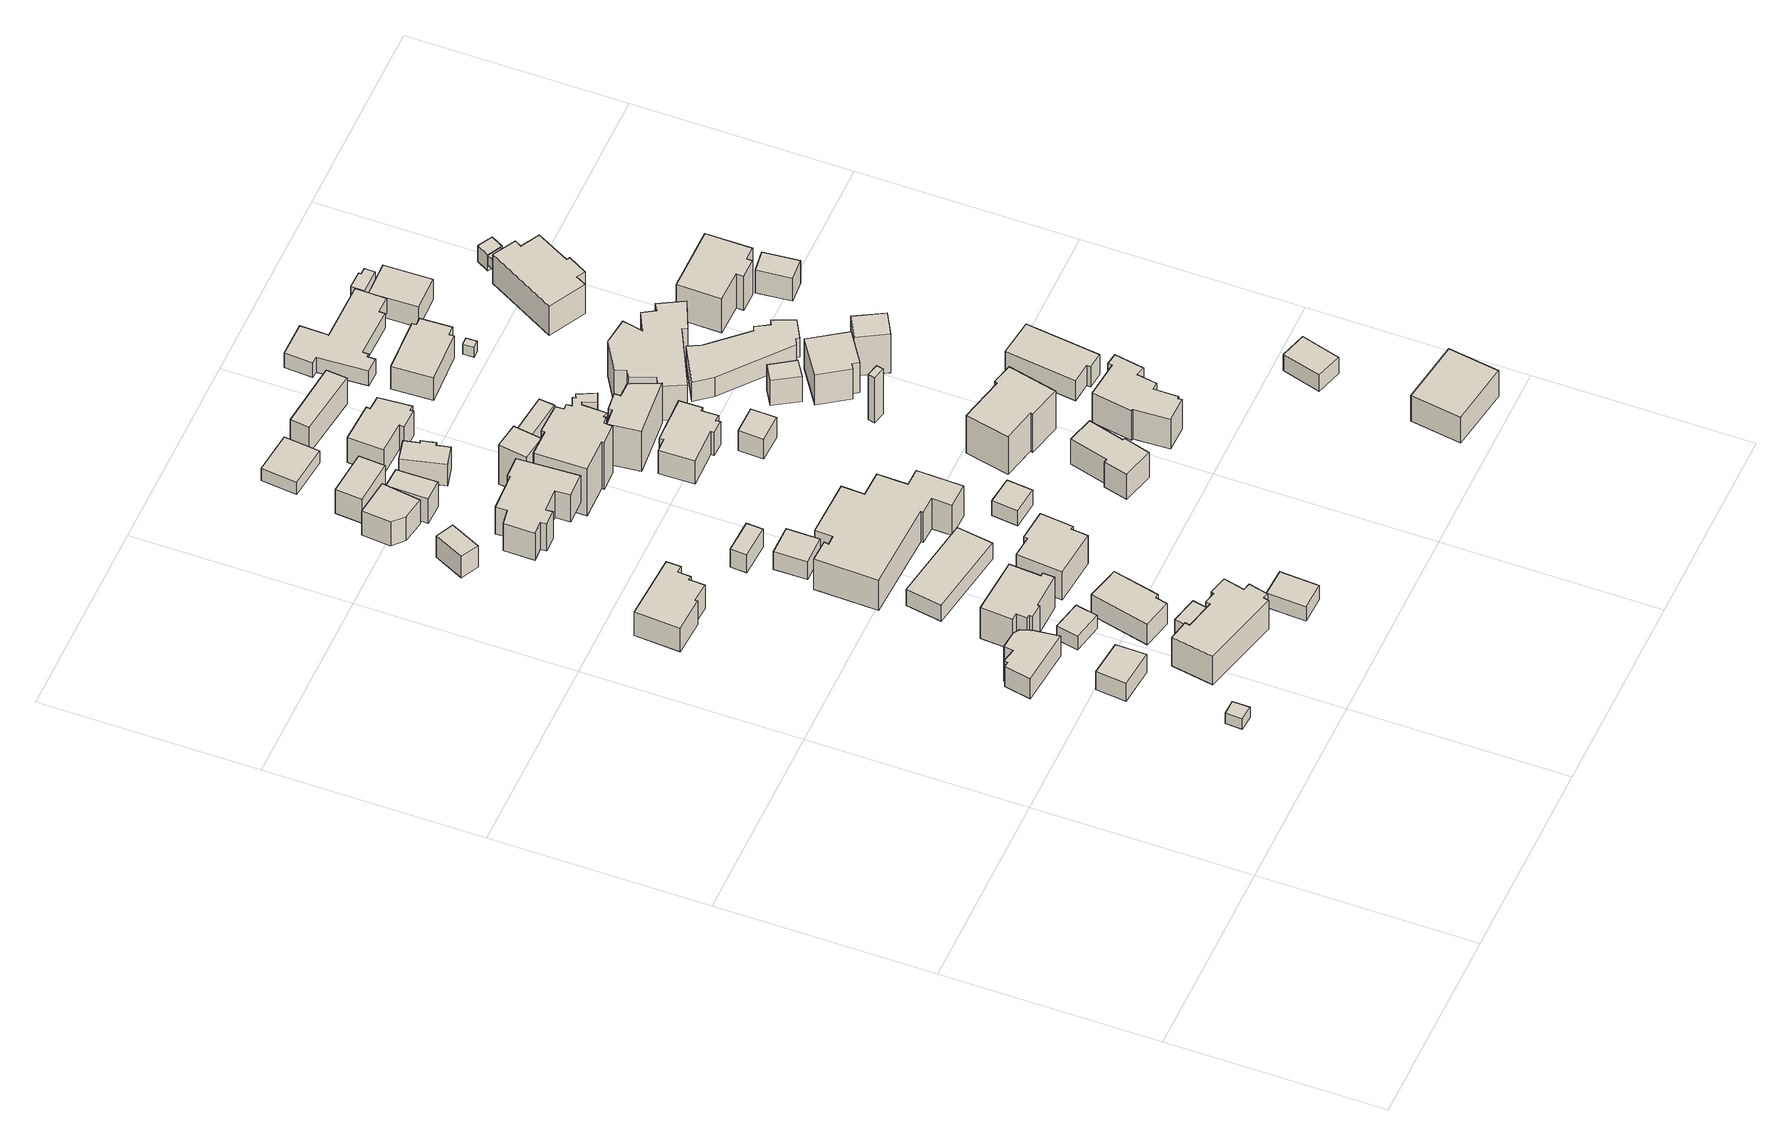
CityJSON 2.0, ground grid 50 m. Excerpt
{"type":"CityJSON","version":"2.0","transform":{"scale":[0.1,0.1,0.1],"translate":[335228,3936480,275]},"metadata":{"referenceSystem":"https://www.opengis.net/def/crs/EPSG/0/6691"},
"CityObjects":{
"building1":{"type":"Building","attributes":{"measuredHeight":3.4,"BuildingIDAttribute.prefecture":"14","BuildingIDAttribute.city":"14151","BuildingDetailAttribute.surveyYear":2015,"BuildingLandSlideRiskAttribute.description":"1","BuildingLandSlideRiskAttribute.areaType":"1"},"geometry":[{"type":"Solid","lod":"1","boundaries":[[[[0,1,2,3]],[[2,4,5,3]],[[1,6,4,2]],[[0,7,6,1]],[[3,5,7,0]],[[4,6,7,5]]]]}]},
"building2":{"type":"Building","attributes":{"usage":"411","measuredHeight":5.9,"storeysAboveGround":1,"BuildingIDAttribute.prefecture":"14","BuildingIDAttribute.city":"14151","BuildingDetailAttribute.totalFloorArea":49.72,"BuildingDetailAttribute.buildingFootprintArea":49.72,"BuildingDetailAttribute.buildingStructureType":"601","BuildingDetailAttribute.buildingStructureOrgType":"1","BuildingDetailAttribute.orgUsage":"10","BuildingDetailAttribute.surveyYear":2015},"geometry":[{"type":"Solid","lod":"1","boundaries":[[[[8,9,10,11]],[[10,12,13,11]],[[9,14,12,10]],[[8,15,14,9]],[[11,13,15,8]],[[12,14,15,13]]]]}]},
"building3":{"type":"Building","attributes":{"usage":"411","measuredHeight":6.7,"storeysAboveGround":1,"BuildingIDAttribute.prefecture":"14","BuildingIDAttribute.city":"14151","BuildingDetailAttribute.totalFloorArea":81.17,"BuildingDetailAttribute.buildingFootprintArea":81.17,"BuildingDetailAttribute.buildingStructureType":"601","BuildingDetailAttribute.buildingStructureOrgType":"1","BuildingDetailAttribute.orgUsage":"10","BuildingDetailAttribute.surveyYear":2015},"geometry":[{"type":"Solid","lod":"1","boundaries":[[[[16,17,18,19,20,21,22,23,24,25]],[[24,26,27,25]],[[23,28,26,24]],[[22,29,28,23]],[[21,30,29,22]],[[20,31,30,21]],[[19,32,31,20]],[[18,33,32,19]],[[17,34,33,18]],[[16,35,34,17]],[[25,27,35,16]],[[26,28,29,30,31,32,33,34,35,27]]]]}]},
"building4":{"type":"Building","attributes":{"usage":"415","measuredHeight":11.9,"storeysAboveGround":2,"BuildingIDAttribute.prefecture":"14","BuildingIDAttribute.city":"14151","BuildingDetailAttribute.totalFloorArea":334.24,"BuildingDetailAttribute.buildingFootprintArea":167.12,"BuildingDetailAttribute.buildingStructureType":"601","BuildingDetailAttribute.buildingStructureOrgType":"1","BuildingDetailAttribute.orgUsage":"50","BuildingDetailAttribute.surveyYear":2015,"BuildingLandSlideRiskAttribute.description":"1","BuildingLandSlideRiskAttribute.areaType":"1"},"geometry":[{"type":"Solid","lod":"1","boundaries":[[[[36,37,38,39,40,41,42,43,44,45,46,47,48,49]],[[48,50,51,49]],[[47,52,50,48]],[[46,53,52,47]],[[45,54,53,46]],[[44,55,54,45]],[[43,56,55,44]],[[42,57,56,43]],[[41,58,57,42]],[[40,59,58,41]],[[39,60,59,40]],[[38,61,60,39]],[[37,62,61,38]],[[36,63,62,37]],[[49,51,63,36]],[[50,52,53,54,55,56,57,58,59,60,61,62,63,51]]]]}]},
"building5":{"type":"Building","attributes":{"measuredHeight":7.2,"BuildingIDAttribute.prefecture":"14","BuildingIDAttribute.city":"14151","BuildingDetailAttribute.surveyYear":2015},"geometry":[{"type":"Solid","lod":"1","boundaries":[[[[64,65,66,67]],[[66,68,69,67]],[[65,70,68,66]],[[64,71,70,65]],[[67,69,71,64]],[[68,70,71,69]]]]}]},
"building6":{"type":"Building","attributes":{"usage":"411","measuredHeight":4.4,"storeysAboveGround":1,"BuildingIDAttribute.prefecture":"14","BuildingIDAttribute.city":"14151","BuildingDetailAttribute.totalFloorArea":12.32,"BuildingDetailAttribute.buildingFootprintArea":12.32,"BuildingDetailAttribute.buildingStructureType":"601","BuildingDetailAttribute.buildingStructureOrgType":"1","BuildingDetailAttribute.orgUsage":"10","BuildingDetailAttribute.surveyYear":2015},"geometry":[{"type":"Solid","lod":"1","boundaries":[[[[72,73,74,75]],[[74,76,77,75]],[[73,78,76,74]],[[72,79,78,73]],[[75,77,79,72]],[[76,78,79,77]]]]}]},
"building7":{"type":"Building","attributes":{"usage":"411","measuredHeight":11.6,"storeysAboveGround":2,"BuildingIDAttribute.prefecture":"14","BuildingIDAttribute.city":"14151","BuildingDetailAttribute.totalFloorArea":189.9,"BuildingDetailAttribute.buildingFootprintArea":94.95,"BuildingDetailAttribute.buildingStructureType":"601","BuildingDetailAttribute.buildingStructureOrgType":"1","BuildingDetailAttribute.orgUsage":"10","BuildingDetailAttribute.surveyYear":2015},"geometry":[{"type":"Solid","lod":"1","boundaries":[[[[80,81,82,83,84,85,86,87,88,89,90,91]],[[90,92,93,91]],[[89,94,92,90]],[[88,95,94,89]],[[87,96,95,88]],[[86,97,96,87]],[[85,98,97,86]],[[84,99,98,85]],[[83,100,99,84]],[[82,101,100,83]],[[81,102,101,82]],[[80,103,102,81]],[[91,93,103,80]],[[92,94,95,96,97,98,99,100,101,102,103,93]]]]}]},
"building8":{"type":"Building","attributes":{"usage":"411","measuredHeight":8.2,"storeysAboveGround":1,"BuildingIDAttribute.prefecture":"14","BuildingIDAttribute.city":"14151","BuildingDetailAttribute.totalFloorArea":117.28,"BuildingDetailAttribute.buildingFootprintArea":117.28,"BuildingDetailAttribute.buildingStructureType":"601","BuildingDetailAttribute.buildingStructureOrgType":"1","BuildingDetailAttribute.orgUsage":"10","BuildingDetailAttribute.surveyYear":2015},"geometry":[{"type":"Solid","lod":"1","boundaries":[[[[104,105,106,107,108,109,110,111,112,113]],[[112,114,115,113]],[[111,116,114,112]],[[110,117,116,111]],[[109,118,117,110]],[[108,119,118,109]],[[107,120,119,108]],[[106,121,120,107]],[[105,122,121,106]],[[104,123,122,105]],[[113,115,123,104]],[[114,116,117,118,119,120,121,122,123,115]]]]}]},
"building9":{"type":"Building","attributes":{"usage":"411","measuredHeight":6.7,"storeysAboveGround":1,"BuildingIDAttribute.prefecture":"14","BuildingIDAttribute.city":"14151","BuildingDetailAttribute.totalFloorArea":93.27,"BuildingDetailAttribute.buildingFootprintArea":93.27,"BuildingDetailAttribute.buildingStructureType":"601","BuildingDetailAttribute.buildingStructureOrgType":"1","BuildingDetailAttribute.orgUsage":"10","BuildingDetailAttribute.surveyYear":2015},"geometry":[{"type":"Solid","lod":"1","boundaries":[[[[124,125,126,127,128,129]],[[128,130,131,129]],[[127,132,130,128]],[[126,133,132,127]],[[125,134,133,126]],[[124,135,134,125]],[[129,131,135,124]],[[130,132,133,134,135,131]]]]}]},
"building10":{"type":"Building","attributes":{"measuredHeight":5.4,"BuildingIDAttribute.prefecture":"14","BuildingIDAttribute.city":"14151","BuildingDetailAttribute.surveyYear":2015,"BuildingLandSlideRiskAttribute.description":"1","BuildingLandSlideRiskAttribute.areaType":"1"},"geometry":[{"type":"Solid","lod":"1","boundaries":[[[[136,137,138,139]],[[138,140,141,139]],[[137,142,140,138]],[[136,143,142,137]],[[139,141,143,136]],[[140,142,143,141]]]]}]},
"building11":{"type":"Building","attributes":{"usage":"431","measuredHeight":5.8,"storeysAboveGround":2,"BuildingIDAttribute.prefecture":"14","BuildingIDAttribute.city":"14151","BuildingDetailAttribute.totalFloorArea":240.67,"BuildingDetailAttribute.buildingFootprintArea":120.33,"BuildingDetailAttribute.buildingStructureType":"601","BuildingDetailAttribute.buildingStructureOrgType":"1","BuildingDetailAttribute.orgUsage":"143","BuildingDetailAttribute.surveyYear":2015},"geometry":[{"type":"Solid","lod":"1","boundaries":[[[[144,145,146,147]],[[146,148,149,147]],[[145,150,148,146]],[[144,151,150,145]],[[147,149,151,144]],[[148,150,151,149]]]]}]},
"building12":{"type":"Building","attributes":{"usage":"411","measuredHeight":7.2,"storeysAboveGround":2,"BuildingIDAttribute.prefecture":"14","BuildingIDAttribute.city":"14151","BuildingDetailAttribute.totalFloorArea":49.09,"BuildingDetailAttribute.buildingFootprintArea":24.55,"BuildingDetailAttribute.buildingStructureType":"601","BuildingDetailAttribute.buildingStructureOrgType":"1","BuildingDetailAttribute.orgUsage":"10","BuildingDetailAttribute.surveyYear":2015},"geometry":[{"type":"Solid","lod":"1","boundaries":[[[[152,153,154,155]],[[154,156,157,155]],[[153,158,156,154]],[[152,159,158,153]],[[155,157,159,152]],[[156,158,159,157]]]]}]},
"building13":{"type":"Building","attributes":{"usage":"441","measuredHeight":6.1,"storeysAboveGround":2,"BuildingIDAttribute.prefecture":"14","BuildingIDAttribute.city":"14151","BuildingDetailAttribute.totalFloorArea":73.97,"BuildingDetailAttribute.buildingFootprintArea":36.98,"BuildingDetailAttribute.buildingStructureType":"601","BuildingDetailAttribute.buildingStructureOrgType":"1","BuildingDetailAttribute.orgUsage":"180","BuildingDetailAttribute.surveyYear":2015,"BuildingLandSlideRiskAttribute.description":"1","BuildingLandSlideRiskAttribute.areaType":"1"},"geometry":[{"type":"Solid","lod":"1","boundaries":[[[[160,161,162,163]],[[162,164,165,163]],[[161,166,164,162]],[[160,167,166,161]],[[163,165,167,160]],[[164,166,167,165]]]]}]},
"building14":{"type":"Building","attributes":{"usage":"411","measuredHeight":11.7,"storeysAboveGround":2,"BuildingIDAttribute.prefecture":"14","BuildingIDAttribute.city":"14151","BuildingDetailAttribute.totalFloorArea":325.88,"BuildingDetailAttribute.buildingFootprintArea":162.94,"BuildingDetailAttribute.buildingStructureType":"601","BuildingDetailAttribute.buildingStructureOrgType":"1","BuildingDetailAttribute.orgUsage":"10","BuildingDetailAttribute.surveyYear":2015},"geometry":[{"type":"Solid","lod":"1","boundaries":[[[[168,169,170,171,172,173,174,175]],[[174,176,177,175]],[[173,178,176,174]],[[172,179,178,173]],[[171,180,179,172]],[[170,181,180,171]],[[169,182,181,170]],[[168,183,182,169]],[[175,177,183,168]],[[176,178,179,180,181,182,183,177]]]]}]},
"building15":{"type":"Building","attributes":{"usage":"411","measuredHeight":6,"storeysAboveGround":1,"BuildingIDAttribute.prefecture":"14","BuildingIDAttribute.city":"14151","BuildingDetailAttribute.totalFloorArea":13.91,"BuildingDetailAttribute.buildingFootprintArea":13.91,"BuildingDetailAttribute.buildingStructureType":"601","BuildingDetailAttribute.buildingStructureOrgType":"1","BuildingDetailAttribute.orgUsage":"10","BuildingDetailAttribute.surveyYear":2015,"BuildingLandSlideRiskAttribute.description":"1","BuildingLandSlideRiskAttribute.areaType":"1"},"geometry":[{"type":"Solid","lod":"1","boundaries":[[[[184,185,186,187]],[[186,188,189,187]],[[185,190,188,186]],[[184,191,190,185]],[[187,189,191,184]],[[188,190,191,189]]]]}]},
"building16":{"type":"Building","attributes":{"usage":"411","measuredHeight":7.9,"storeysAboveGround":2,"BuildingIDAttribute.prefecture":"14","BuildingIDAttribute.city":"14151","BuildingDetailAttribute.totalFloorArea":101.68,"BuildingDetailAttribute.buildingFootprintArea":50.84,"BuildingDetailAttribute.buildingStructureType":"601","BuildingDetailAttribute.buildingStructureOrgType":"1","BuildingDetailAttribute.orgUsage":"10","BuildingDetailAttribute.surveyYear":2015},"geometry":[{"type":"Solid","lod":"1","boundaries":[[[[192,193,194,195,196]],[[195,197,198,196]],[[194,199,197,195]],[[193,200,199,194]],[[192,201,200,193]],[[196,198,201,192]],[[197,199,200,201,198]]]]}]},
"building17":{"type":"Building","attributes":{"usage":"411","measuredHeight":13.5,"storeysAboveGround":2,"BuildingIDAttribute.prefecture":"14","BuildingIDAttribute.city":"14151","BuildingDetailAttribute.totalFloorArea":797.59,"BuildingDetailAttribute.buildingFootprintArea":398.79,"BuildingDetailAttribute.buildingStructureType":"601","BuildingDetailAttribute.buildingStructureOrgType":"1","BuildingDetailAttribute.orgUsage":"10","BuildingDetailAttribute.surveyYear":2015,"BuildingLandSlideRiskAttribute.description":"1","BuildingLandSlideRiskAttribute.areaType":"1"},"geometry":[{"type":"Solid","lod":"1","boundaries":[[[[202,203,204,205,206,207,208,209,210,211,212,213,214,215,216,217]],[[216,218,219,217]],[[215,220,218,216]],[[214,221,220,215]],[[213,222,221,214]],[[212,223,222,213]],[[211,224,223,212]],[[210,225,224,211]],[[209,226,225,210]],[[208,227,226,209]],[[207,228,227,208]],[[206,229,228,207]],[[205,230,229,206]],[[204,231,230,205]],[[203,232,231,204]],[[202,233,232,203]],[[217,219,233,202]],[[218,220,221,222,223,224,225,226,227,228,229,230,231,232,233,219]]]]}]},
"building18":{"type":"Building","attributes":{"usage":"411","measuredHeight":9.3,"storeysAboveGround":2,"BuildingIDAttribute.prefecture":"14","BuildingIDAttribute.city":"14151","BuildingDetailAttribute.totalFloorArea":280.28,"BuildingDetailAttribute.buildingFootprintArea":140.14,"BuildingDetailAttribute.buildingStructureType":"601","BuildingDetailAttribute.buildingStructureOrgType":"1","BuildingDetailAttribute.orgUsage":"10","BuildingDetailAttribute.surveyYear":2015},"geometry":[{"type":"Solid","lod":"1","boundaries":[[[[234,235,236,237,238,239,240,241,242,243,244,245,246,247]],[[246,248,249,247]],[[245,250,248,246]],[[244,251,250,245]],[[243,252,251,244]],[[242,253,252,243]],[[241,254,253,242]],[[240,255,254,241]],[[239,256,255,240]],[[238,257,256,239]],[[237,258,257,238]],[[236,259,258,237]],[[235,260,259,236]],[[234,261,260,235]],[[247,249,261,234]],[[248,250,251,252,253,254,255,256,257,258,259,260,261,249]]]]}]},
"building19":{"type":"Building","attributes":{"usage":"411","measuredHeight":8.5,"storeysAboveGround":2,"BuildingIDAttribute.prefecture":"14","BuildingIDAttribute.city":"14151","BuildingDetailAttribute.totalFloorArea":90.82,"BuildingDetailAttribute.buildingFootprintArea":45.41,"BuildingDetailAttribute.buildingStructureType":"601","BuildingDetailAttribute.buildingStructureOrgType":"1","BuildingDetailAttribute.orgUsage":"10","BuildingDetailAttribute.surveyYear":2015},"geometry":[{"type":"Solid","lod":"1","boundaries":[[[[262,263,264,265]],[[264,266,267,265]],[[263,268,266,264]],[[262,269,268,263]],[[265,267,269,262]],[[266,268,269,267]]]]}]},
"building20":{"type":"Building","attributes":{"usage":"413","measuredHeight":8,"storeysAboveGround":2,"BuildingIDAttribute.prefecture":"14","BuildingIDAttribute.city":"14151","BuildingDetailAttribute.totalFloorArea":66.33,"BuildingDetailAttribute.buildingFootprintArea":33.16,"BuildingDetailAttribute.buildingStructureType":"601","BuildingDetailAttribute.buildingStructureOrgType":"1","BuildingDetailAttribute.orgUsage":"30","BuildingDetailAttribute.surveyYear":2015},"geometry":[{"type":"Solid","lod":"1","boundaries":[[[[270,271,272,273]],[[272,274,275,273]],[[271,276,274,272]],[[270,277,276,271]],[[273,275,277,270]],[[274,276,277,275]]]]}]},
"building21":{"type":"Building","attributes":{"usage":"422","measuredHeight":5.1,"storeysAboveGround":1,"BuildingIDAttribute.prefecture":"14","BuildingIDAttribute.city":"14151","BuildingDetailAttribute.totalFloorArea":20.21,"BuildingDetailAttribute.buildingFootprintArea":20.21,"BuildingDetailAttribute.buildingStructureType":"601","BuildingDetailAttribute.buildingStructureOrgType":"1","BuildingDetailAttribute.orgUsage":"137","BuildingDetailAttribute.surveyYear":2015},"geometry":[{"type":"Solid","lod":"1","boundaries":[[[[278,279,280,281]],[[280,282,283,281]],[[279,284,282,280]],[[278,285,284,279]],[[281,283,285,278]],[[282,284,285,283]]]]}]},
"building22":{"type":"Building","attributes":{"usage":"411","measuredHeight":4.2,"storeysAboveGround":1,"BuildingIDAttribute.prefecture":"14","BuildingIDAttribute.city":"14151","BuildingDetailAttribute.totalFloorArea":67.07,"BuildingDetailAttribute.buildingFootprintArea":67.07,"BuildingDetailAttribute.buildingStructureType":"601","BuildingDetailAttribute.buildingStructureOrgType":"1","BuildingDetailAttribute.orgUsage":"10","BuildingDetailAttribute.surveyYear":2015},"geometry":[{"type":"Solid","lod":"1","boundaries":[[[[286,287,288,289]],[[288,290,291,289]],[[287,292,290,288]],[[286,293,292,287]],[[289,291,293,286]],[[290,292,293,291]]]]}]},
"building23":{"type":"Building","attributes":{"usage":"411","measuredHeight":6.9,"storeysAboveGround":1,"BuildingIDAttribute.prefecture":"14","BuildingIDAttribute.city":"14151","BuildingDetailAttribute.totalFloorArea":42.5,"BuildingDetailAttribute.buildingFootprintArea":42.5,"BuildingDetailAttribute.buildingStructureType":"601","BuildingDetailAttribute.buildingStructureOrgType":"1","BuildingDetailAttribute.orgUsage":"10","BuildingDetailAttribute.surveyYear":2015},"geometry":[{"type":"Solid","lod":"1","boundaries":[[[[294,295,296,297,298,299,300,301]],[[300,302,303,301]],[[299,304,302,300]],[[298,305,304,299]],[[297,306,305,298]],[[296,307,306,297]],[[295,308,307,296]],[[294,309,308,295]],[[301,303,309,294]],[[302,304,305,306,307,308,309,303]]]]}]},
"building24":{"type":"Building","attributes":{"usage":"413","measuredHeight":12.4,"storeysAboveGround":2,"BuildingIDAttribute.prefecture":"14","BuildingIDAttribute.city":"14151","BuildingDetailAttribute.totalFloorArea":57.14,"BuildingDetailAttribute.buildingFootprintArea":28.57,"BuildingDetailAttribute.buildingStructureType":"601","BuildingDetailAttribute.buildingStructureOrgType":"1","BuildingDetailAttribute.orgUsage":"30","BuildingDetailAttribute.surveyYear":2015},"geometry":[{"type":"Solid","lod":"1","boundaries":[[[[310,311,312,313]],[[312,314,315,313]],[[311,316,314,312]],[[310,317,316,311]],[[313,315,317,310]],[[314,316,317,315]]]]}]},
"building25":{"type":"Building","attributes":{"usage":"413","measuredHeight":16.8,"storeysAboveGround":2,"BuildingIDAttribute.prefecture":"14","BuildingIDAttribute.city":"14151","BuildingDetailAttribute.totalFloorArea":339.38,"BuildingDetailAttribute.buildingFootprintArea":169.69,"BuildingDetailAttribute.buildingStructureType":"601","BuildingDetailAttribute.buildingStructureOrgType":"1","BuildingDetailAttribute.orgUsage":"30","BuildingDetailAttribute.surveyYear":2015},"geometry":[{"type":"Solid","lod":"1","boundaries":[[[[318,319,320,321,322,323,324,325,326,327,328,329,330,331,332,333,334,335,336,337,338,339]],[[338,340,341,339]],[[337,342,340,338]],[[336,343,342,337]],[[335,344,343,336]],[[334,345,344,335]],[[333,346,345,334]],[[332,347,346,333]],[[331,348,347,332]],[[330,349,348,331]],[[329,350,349,330]],[[328,351,350,329]],[[327,352,351,328]],[[326,353,352,327]],[[325,354,353,326]],[[324,355,354,325]],[[323,356,355,324]],[[322,357,356,323]],[[321,358,357,322]],[[320,359,358,321]],[[319,360,359,320]],[[318,361,360,319]],[[339,341,361,318]],[[340,342,343,344,345,346,347,348,349,350,351,352,353,354,355,356,357,358,359,360,361,341]]]]}]},
"building26":{"type":"Building","attributes":{"usage":"413","measuredHeight":8.8,"storeysAboveGround":2,"BuildingIDAttribute.prefecture":"14","BuildingIDAttribute.city":"14151","BuildingDetailAttribute.totalFloorArea":155.87,"BuildingDetailAttribute.buildingFootprintArea":77.94,"BuildingDetailAttribute.buildingStructureType":"601","BuildingDetailAttribute.buildingStructureOrgType":"1","BuildingDetailAttribute.orgUsage":"30","BuildingDetailAttribute.surveyYear":2015},"geometry":[{"type":"Solid","lod":"1","boundaries":[[[[362,363,364,365,366,367,368,369,370,371]],[[370,372,373,371]],[[369,374,372,370]],[[368,375,374,369]],[[367,376,375,368]],[[366,377,376,367]],[[365,378,377,366]],[[364,379,378,365]],[[363,380,379,364]],[[362,381,380,363]],[[371,373,381,362]],[[372,374,375,376,377,378,379,380,381,373]]]]}]},
"building27":{"type":"Building","attributes":{"usage":"411","measuredHeight":8.3,"storeysAboveGround":2,"BuildingIDAttribute.prefecture":"14","BuildingIDAttribute.city":"14151","BuildingDetailAttribute.totalFloorArea":178.79,"BuildingDetailAttribute.buildingFootprintArea":89.39,"BuildingDetailAttribute.buildingStructureType":"601","BuildingDetailAttribute.buildingStructureOrgType":"1","BuildingDetailAttribute.orgUsage":"10","BuildingDetailAttribute.surveyYear":2015,"BuildingLandSlideRiskAttribute.description":"1","BuildingLandSlideRiskAttribute.areaType":"1"},"geometry":[{"type":"Solid","lod":"1","boundaries":[[[[382,383,384,385,386,387,388,389,390,391,392,393]],[[392,394,395,393]],[[391,396,394,392]],[[390,397,396,391]],[[389,398,397,390]],[[388,399,398,389]],[[387,400,399,388]],[[386,401,400,387]],[[385,402,401,386]],[[384,403,402,385]],[[383,404,403,384]],[[382,405,404,383]],[[393,395,405,382]],[[394,396,397,398,399,400,401,402,403,404,405,395]]]]}]},
"building28":{"type":"Building","attributes":{"usage":"411","measuredHeight":9.1,"storeysAboveGround":2,"BuildingIDAttribute.prefecture":"14","BuildingIDAttribute.city":"14151","BuildingDetailAttribute.totalFloorArea":176.51,"BuildingDetailAttribute.buildingFootprintArea":88.25,"BuildingDetailAttribute.buildingStructureType":"601","BuildingDetailAttribute.buildingStructureOrgType":"1","BuildingDetailAttribute.orgUsage":"10","BuildingDetailAttribute.surveyYear":2015,"BuildingLandSlideRiskAttribute.description":"1","BuildingLandSlideRiskAttribute.areaType":"1"},"geometry":[{"type":"Solid","lod":"1","boundaries":[[[[406,407,408,409,410,411,412,413]],[[412,414,415,413]],[[411,416,414,412]],[[410,417,416,411]],[[409,418,417,410]],[[408,419,418,409]],[[407,420,419,408]],[[406,421,420,407]],[[413,415,421,406]],[[414,416,417,418,419,420,421,415]]]]}]},
"building29":{"type":"Building","attributes":{"usage":"413","measuredHeight":10,"storeysAboveGround":2,"BuildingIDAttribute.prefecture":"14","BuildingIDAttribute.city":"14151","BuildingDetailAttribute.totalFloorArea":54.91,"BuildingDetailAttribute.buildingFootprintArea":27.45,"BuildingDetailAttribute.buildingStructureType":"601","BuildingDetailAttribute.buildingStructureOrgType":"1","BuildingDetailAttribute.orgUsage":"30","BuildingDetailAttribute.surveyYear":2015},"geometry":[{"type":"Solid","lod":"1","boundaries":[[[[422,423,424,425]],[[424,426,427,425]],[[423,428,426,424]],[[422,429,428,423]],[[425,427,429,422]],[[426,428,429,427]]]]}]},
"building30":{"type":"Building","attributes":{"usage":"413","measuredHeight":8.2,"storeysAboveGround":2,"BuildingIDAttribute.prefecture":"14","BuildingIDAttribute.city":"14151","BuildingDetailAttribute.totalFloorArea":102.41,"BuildingDetailAttribute.buildingFootprintArea":51.2,"BuildingDetailAttribute.buildingStructureType":"601","BuildingDetailAttribute.buildingStructureOrgType":"1","BuildingDetailAttribute.orgUsage":"30","BuildingDetailAttribute.surveyYear":2015},"geometry":[{"type":"Solid","lod":"1","boundaries":[[[[430,431,432,433]],[[432,434,435,433]],[[431,436,434,432]],[[430,437,436,431]],[[433,435,437,430]],[[434,436,437,435]]]]}]},
"building31":{"type":"Building","attributes":{"usage":"411","measuredHeight":6.3,"storeysAboveGround":1,"BuildingIDAttribute.prefecture":"14","BuildingIDAttribute.city":"14151","BuildingDetailAttribute.totalFloorArea":31.19,"BuildingDetailAttribute.buildingFootprintArea":31.19,"BuildingDetailAttribute.buildingStructureType":"610","BuildingDetailAttribute.buildingStructureOrgType":"2","BuildingDetailAttribute.orgUsage":"10","BuildingDetailAttribute.surveyYear":2015},"geometry":[{"type":"Solid","lod":"1","boundaries":[[[[438,439,440,441]],[[440,442,443,441]],[[439,444,442,440]],[[438,445,444,439]],[[441,443,445,438]],[[442,444,445,443]]]]}]},
"building32":{"type":"Building","attributes":{"usage":"411","measuredHeight":12.6,"storeysAboveGround":1,"BuildingIDAttribute.prefecture":"14","BuildingIDAttribute.city":"14151","BuildingDetailAttribute.totalFloorArea":83.01,"BuildingDetailAttribute.buildingFootprintArea":83.01,"BuildingDetailAttribute.buildingStructureType":"601","BuildingDetailAttribute.buildingStructureOrgType":"1","BuildingDetailAttribute.orgUsage":"10","BuildingDetailAttribute.surveyYear":2015},"geometry":[{"type":"Solid","lod":"1","boundaries":[[[[446,447,448,449,450,451,452,453]],[[452,454,455,453]],[[451,456,454,452]],[[450,457,456,451]],[[449,458,457,450]],[[448,459,458,449]],[[447,460,459,448]],[[446,461,460,447]],[[453,455,461,446]],[[454,456,457,458,459,460,461,455]]]]}]},
"building33":{"type":"Building","attributes":{"usage":"411","measuredHeight":13,"storeysAboveGround":2,"BuildingIDAttribute.prefecture":"14","BuildingIDAttribute.city":"14151","BuildingDetailAttribute.totalFloorArea":246.73,"BuildingDetailAttribute.buildingFootprintArea":123.36,"BuildingDetailAttribute.buildingStructureType":"601","BuildingDetailAttribute.buildingStructureOrgType":"1","BuildingDetailAttribute.orgUsage":"10","BuildingDetailAttribute.surveyYear":2015,"BuildingLandSlideRiskAttribute.description":"1","BuildingLandSlideRiskAttribute.areaType":"1"},"geometry":[{"type":"Solid","lod":"1","boundaries":[[[[462,463,464,465,466,467,468,469]],[[468,470,471,469]],[[467,472,470,468]],[[466,473,472,467]],[[465,474,473,466]],[[464,475,474,465]],[[463,476,475,464]],[[462,477,476,463]],[[469,471,477,462]],[[470,472,473,474,475,476,477,471]]]]}]},
"building34":{"type":"Building","attributes":{"measuredHeight":14.1,"BuildingIDAttribute.prefecture":"14","BuildingIDAttribute.city":"14151","BuildingDetailAttribute.surveyYear":2015,"BuildingLandSlideRiskAttribute.description":"1","BuildingLandSlideRiskAttribute.areaType":"1"},"geometry":[{"type":"Solid","lod":"1","boundaries":[[[[478,479,480,481]],[[480,482,483,481]],[[479,484,482,480]],[[478,485,484,479]],[[481,483,485,478]],[[482,484,485,483]]]]}]},
"building35":{"type":"Building","attributes":{"usage":"411","measuredHeight":8,"storeysAboveGround":1,"BuildingIDAttribute.prefecture":"14","BuildingIDAttribute.city":"14151","BuildingDetailAttribute.totalFloorArea":23.94,"BuildingDetailAttribute.buildingFootprintArea":23.94,"BuildingDetailAttribute.buildingStructureType":"601","BuildingDetailAttribute.buildingStructureOrgType":"1","BuildingDetailAttribute.orgUsage":"10","BuildingDetailAttribute.surveyYear":2015,"BuildingLandSlideRiskAttribute.description":"1","BuildingLandSlideRiskAttribute.areaType":"1"},"geometry":[{"type":"Solid","lod":"1","boundaries":[[[[486,487,488,489]],[[488,490,491,489]],[[487,492,490,488]],[[486,493,492,487]],[[489,491,493,486]],[[490,492,493,491]]]]}]},
"building36":{"type":"Building","attributes":{"usage":"411","measuredHeight":8,"storeysAboveGround":2,"BuildingIDAttribute.prefecture":"14","BuildingIDAttribute.city":"14151","BuildingDetailAttribute.totalFloorArea":186.85,"BuildingDetailAttribute.buildingFootprintArea":93.42,"BuildingDetailAttribute.buildingStructureType":"601","BuildingDetailAttribute.buildingStructureOrgType":"1","BuildingDetailAttribute.orgUsage":"10","BuildingDetailAttribute.surveyYear":2015},"geometry":[{"type":"Solid","lod":"1","boundaries":[[[[494,495,496,497,498,499,500,501]],[[500,502,503,501]],[[499,504,502,500]],[[498,505,504,499]],[[497,506,505,498]],[[496,507,506,497]],[[495,508,507,496]],[[494,509,508,495]],[[501,503,509,494]],[[502,504,505,506,507,508,509,503]]]]}]},
"building37":{"type":"Building","attributes":{"usage":"411","measuredHeight":10,"storeysAboveGround":2,"BuildingIDAttribute.prefecture":"14","BuildingIDAttribute.city":"14151","BuildingDetailAttribute.totalFloorArea":136.11,"BuildingDetailAttribute.buildingFootprintArea":68.06,"BuildingDetailAttribute.buildingStructureType":"601","BuildingDetailAttribute.buildingStructureOrgType":"1","BuildingDetailAttribute.orgUsage":"10","BuildingDetailAttribute.surveyYear":2015,"BuildingLandSlideRiskAttribute.description":"1","BuildingLandSlideRiskAttribute.areaType":"1"},"geometry":[{"type":"Solid","lod":"1","boundaries":[[[[510,511,512,513,514,515]],[[514,516,517,515]],[[513,518,516,514]],[[512,519,518,513]],[[511,520,519,512]],[[510,521,520,511]],[[515,517,521,510]],[[516,518,519,520,521,517]]]]}]},
"building38":{"type":"Building","attributes":{"usage":"411","measuredHeight":7.1,"storeysAboveGround":2,"BuildingIDAttribute.prefecture":"14","BuildingIDAttribute.city":"14151","BuildingDetailAttribute.totalFloorArea":392.16,"BuildingDetailAttribute.buildingFootprintArea":196.08,"BuildingDetailAttribute.buildingStructureType":"601","BuildingDetailAttribute.buildingStructureOrgType":"1","BuildingDetailAttribute.orgUsage":"10","BuildingDetailAttribute.surveyYear":2015},"geometry":[{"type":"Solid","lod":"1","boundaries":[[[[522,523,524,525,526,527,528,529,530,531,532,533,534,535]],[[534,536,537,535]],[[533,538,536,534]],[[532,539,538,533]],[[531,540,539,532]],[[530,541,540,531]],[[529,542,541,530]],[[528,543,542,529]],[[527,544,543,528]],[[526,545,544,527]],[[525,546,545,526]],[[524,547,546,525]],[[523,548,547,524]],[[522,549,548,523]],[[535,537,549,522]],[[536,538,539,540,541,542,543,544,545,546,547,548,549,537]]]]}]},
"building39":{"type":"Building","attributes":{"BuildingIDAttribute.prefecture":"14","BuildingIDAttribute.city":"14151","BuildingDetailAttribute.surveyYear":2015},"geometry":[{"type":"Solid","lod":"1","boundaries":[[[[550,551,552,553]],[[552,554,555,553]],[[551,556,554,552]],[[550,557,556,551]],[[553,555,557,550]],[[554,556,557,555]]]]}]},
"building40":{"type":"Building","attributes":{"usage":"411","measuredHeight":13.8,"storeysAboveGround":2,"BuildingIDAttribute.prefecture":"14","BuildingIDAttribute.city":"14151","BuildingDetailAttribute.totalFloorArea":344.4,"BuildingDetailAttribute.buildingFootprintArea":172.2,"BuildingDetailAttribute.buildingStructureType":"601","BuildingDetailAttribute.buildingStructureOrgType":"1","BuildingDetailAttribute.orgUsage":"10","BuildingDetailAttribute.surveyYear":2015,"BuildingLandSlideRiskAttribute.description":"1","BuildingLandSlideRiskAttribute.areaType":"1"},"geometry":[{"type":"Solid","lod":"1","boundaries":[[[[558,559,560,561,562,563,564,565,566,567,568,569]],[[568,570,571,569]],[[567,572,570,568]],[[566,573,572,567]],[[565,574,573,566]],[[564,575,574,565]],[[563,576,575,564]],[[562,577,576,563]],[[561,578,577,562]],[[560,579,578,561]],[[559,580,579,560]],[[558,581,580,559]],[[569,571,581,558]],[[570,572,573,574,575,576,577,578,579,580,581,571]]]]}]},
"building41":{"type":"Building","attributes":{"usage":"451","measuredHeight":10.5,"storeysAboveGround":1,"BuildingIDAttribute.prefecture":"14","BuildingIDAttribute.city":"14151","BuildingDetailAttribute.totalFloorArea":127.25,"BuildingDetailAttribute.buildingFootprintArea":127.25,"BuildingDetailAttribute.buildingStructureType":"601","BuildingDetailAttribute.buildingStructureOrgType":"1","BuildingDetailAttribute.orgUsage":"200","BuildingDetailAttribute.surveyYear":2015,"BuildingLandSlideRiskAttribute.description":"1","BuildingLandSlideRiskAttribute.areaType":"1"},"geometry":[{"type":"Solid","lod":"1","boundaries":[[[[582,583,584,585,586,587,588,589,590,591,592,593,594,595]],[[594,596,597,595]],[[593,598,596,594]],[[592,599,598,593]],[[591,600,599,592]],[[590,601,600,591]],[[589,602,601,590]],[[588,603,602,589]],[[587,604,603,588]],[[586,605,604,587]],[[585,606,605,586]],[[584,607,606,585]],[[583,608,607,584]],[[582,609,608,583]],[[595,597,609,582]],[[596,598,599,600,601,602,603,604,605,606,607,608,609,597]]]]}]},
"building42":{"type":"Building","attributes":{"usage":"411","measuredHeight":11.6,"storeysAboveGround":2,"BuildingIDAttribute.prefecture":"14","BuildingIDAttribute.city":"14151","BuildingDetailAttribute.totalFloorArea":464.14,"BuildingDetailAttribute.buildingFootprintArea":232.07,"BuildingDetailAttribute.buildingStructureType":"601","BuildingDetailAttribute.buildingStructureOrgType":"1","BuildingDetailAttribute.orgUsage":"10","BuildingDetailAttribute.surveyYear":2015,"BuildingLandSlideRiskAttribute.description":"1","BuildingLandSlideRiskAttribute.areaType":"1"},"geometry":[{"type":"Solid","lod":"1","boundaries":[[[[610,611,612,613,614,615,616,617,618,619,620,621,622,623,624]],[[623,625,626,624]],[[622,627,625,623]],[[621,628,627,622]],[[620,629,628,621]],[[619,630,629,620]],[[618,631,630,619]],[[617,632,631,618]],[[616,633,632,617]],[[615,634,633,616]],[[614,635,634,615]],[[613,636,635,614]],[[612,637,636,613]],[[611,638,637,612]],[[610,639,638,611]],[[624,626,639,610]],[[625,627,628,629,630,631,632,633,634,635,636,637,638,639,626]]]]}]},
"building43":{"type":"Building","attributes":{"usage":"411","measuredHeight":13.7,"storeysAboveGround":1,"BuildingIDAttribute.prefecture":"14","BuildingIDAttribute.city":"14151","BuildingDetailAttribute.totalFloorArea":144.44,"BuildingDetailAttribute.buildingFootprintArea":144.44,"BuildingDetailAttribute.buildingStructureType":"601","BuildingDetailAttribute.buildingStructureOrgType":"1","BuildingDetailAttribute.orgUsage":"10","BuildingDetailAttribute.surveyYear":2015,"BuildingLandSlideRiskAttribute.description":"1","BuildingLandSlideRiskAttribute.areaType":"1"},"geometry":[{"type":"Solid","lod":"1","boundaries":[[[[640,641,642,643]],[[642,644,645,643]],[[641,646,644,642]],[[640,647,646,641]],[[643,645,647,640]],[[644,646,647,645]]]]}]},
"building44":{"type":"Building","attributes":{"usage":"411","measuredHeight":13.5,"storeysAboveGround":1,"BuildingIDAttribute.prefecture":"14","BuildingIDAttribute.city":"14151","BuildingDetailAttribute.totalFloorArea":36.24,"BuildingDetailAttribute.buildingFootprintArea":36.24,"BuildingDetailAttribute.buildingStructureType":"601","BuildingDetailAttribute.buildingStructureOrgType":"1","BuildingDetailAttribute.orgUsage":"10","BuildingDetailAttribute.surveyYear":2015,"BuildingLandSlideRiskAttribute.description":"1","BuildingLandSlideRiskAttribute.areaType":"1"},"geometry":[{"type":"Solid","lod":"1","boundaries":[[[[648,649,650,651]],[[650,652,653,651]],[[649,654,652,650]],[[648,655,654,649]],[[651,653,655,648]],[[652,654,655,653]]]]}]},
"building45":{"type":"Building","attributes":{"usage":"411","measuredHeight":7.1,"storeysAboveGround":1,"BuildingIDAttribute.prefecture":"14","BuildingIDAttribute.city":"14151","BuildingDetailAttribute.totalFloorArea":120.17,"BuildingDetailAttribute.buildingFootprintArea":120.17,"BuildingDetailAttribute.buildingStructureType":"601","BuildingDetailAttribute.buildingStructureOrgType":"1","BuildingDetailAttribute.orgUsage":"10","BuildingDetailAttribute.surveyYear":2015,"BuildingLandSlideRiskAttribute.description":"1","BuildingLandSlideRiskAttribute.areaType":"1"},"geometry":[{"type":"Solid","lod":"1","boundaries":[[[[656,657,658,659,660,661]],[[660,662,663,661]],[[659,664,662,660]],[[658,665,664,659]],[[657,666,665,658]],[[656,667,666,657]],[[661,663,667,656]],[[662,664,665,666,667,663]]]]}]},
"building46":{"type":"Building","attributes":{"measuredHeight":6.6,"BuildingIDAttribute.prefecture":"14","BuildingIDAttribute.city":"14151","BuildingDetailAttribute.surveyYear":2015,"BuildingLandSlideRiskAttribute.description":"1","BuildingLandSlideRiskAttribute.areaType":"1"},"geometry":[{"type":"Solid","lod":"1","boundaries":[[[[668,669,670,671]],[[670,672,673,671]],[[669,674,672,670]],[[668,675,674,669]],[[671,673,675,668]],[[672,674,675,673]]]]}]},
"building47":{"type":"Building","attributes":{"usage":"411","measuredHeight":6.7,"storeysAboveGround":1,"BuildingIDAttribute.prefecture":"14","BuildingIDAttribute.city":"14151","BuildingDetailAttribute.totalFloorArea":74.2,"BuildingDetailAttribute.buildingFootprintArea":74.2,"BuildingDetailAttribute.buildingStructureType":"601","BuildingDetailAttribute.buildingStructureOrgType":"1","BuildingDetailAttribute.orgUsage":"10","BuildingDetailAttribute.surveyYear":2015},"geometry":[{"type":"Solid","lod":"1","boundaries":[[[[676,677,678,679]],[[678,680,681,679]],[[677,682,680,678]],[[676,683,682,677]],[[679,681,683,676]],[[680,682,683,681]]]]}]},
"building48":{"type":"Building","attributes":{"BuildingIDAttribute.prefecture":"14","BuildingIDAttribute.city":"14151","BuildingDetailAttribute.surveyYear":2015},"geometry":[{"type":"Solid","lod":"1","boundaries":[[[[684,685,686,687,688,689]],[[688,690,691,689]],[[687,692,690,688]],[[686,693,692,687]],[[685,694,693,686]],[[684,695,694,685]],[[689,691,695,684]],[[690,692,693,694,695,691]]]]}]},
"building49":{"type":"Building","attributes":{"usage":"411","measuredHeight":11.7,"storeysAboveGround":2,"BuildingIDAttribute.prefecture":"14","BuildingIDAttribute.city":"14151","BuildingDetailAttribute.totalFloorArea":324.43,"BuildingDetailAttribute.buildingFootprintArea":162.22,"BuildingDetailAttribute.buildingStructureType":"601","BuildingDetailAttribute.buildingStructureOrgType":"1","BuildingDetailAttribute.orgUsage":"10","BuildingDetailAttribute.surveyYear":2015,"BuildingLandSlideRiskAttribute.description":"1","BuildingLandSlideRiskAttribute.areaType":"1"},"geometry":[{"type":"Solid","lod":"1","boundaries":[[[[696,697,698,699,700,701,702,703,704,705]],[[704,706,707,705]],[[703,708,706,704]],[[702,709,708,703]],[[701,710,709,702]],[[700,711,710,701]],[[699,712,711,700]],[[698,713,712,699]],[[697,714,713,698]],[[696,715,714,697]],[[705,707,715,696]],[[706,708,709,710,711,712,713,714,715,707]]]]}]},
"building50":{"type":"Building","attributes":{"usage":"411","measuredHeight":12.5,"storeysAboveGround":2,"BuildingIDAttribute.prefecture":"14","BuildingIDAttribute.city":"14151","BuildingDetailAttribute.totalFloorArea":280.42,"BuildingDetailAttribute.buildingFootprintArea":140.21,"BuildingDetailAttribute.buildingStructureType":"601","BuildingDetailAttribute.buildingStructureOrgType":"1","BuildingDetailAttribute.orgUsage":"10","BuildingDetailAttribute.surveyYear":2015,"BuildingLandSlideRiskAttribute.description":"1","BuildingLandSlideRiskAttribute.areaType":"1"},"geometry":[{"type":"Solid","lod":"1","boundaries":[[[[716,717,718,719,720,721,722,723]],[[722,724,725,723]],[[721,726,724,722]],[[720,727,726,721]],[[719,728,727,720]],[[718,729,728,719]],[[717,730,729,718]],[[716,731,730,717]],[[723,725,731,716]],[[724,726,727,728,729,730,731,725]]]]}]},
"building51":{"type":"Building","attributes":{"BuildingIDAttribute.prefecture":"14","BuildingIDAttribute.city":"14151","BuildingDetailAttribute.surveyYear":2015},"geometry":[{"type":"Solid","lod":"1","boundaries":[[[[732,733,734,735]],[[734,736,737,735]],[[733,738,736,734]],[[732,739,738,733]],[[735,737,739,732]],[[736,738,739,737]]]]}]},
"building52":{"type":"Building","attributes":{"usage":"411","measuredHeight":7.3,"storeysAboveGround":2,"BuildingIDAttribute.prefecture":"14","BuildingIDAttribute.city":"14151","BuildingDetailAttribute.totalFloorArea":59.86,"BuildingDetailAttribute.buildingFootprintArea":29.93,"BuildingDetailAttribute.buildingStructureType":"601","BuildingDetailAttribute.buildingStructureOrgType":"1","BuildingDetailAttribute.orgUsage":"10","BuildingDetailAttribute.surveyYear":2015},"geometry":[{"type":"Solid","lod":"1","boundaries":[[[[740,741,742,743]],[[742,744,745,743]],[[741,746,744,742]],[[740,747,746,741]],[[743,745,747,740]],[[744,746,747,745]]]]}]},
"building53":{"type":"Building","attributes":{"measuredHeight":10.1,"BuildingIDAttribute.prefecture":"14","BuildingIDAttribute.city":"14151","BuildingDetailAttribute.surveyYear":2015,"BuildingLandSlideRiskAttribute.description":"1","BuildingLandSlideRiskAttribute.areaType":"1"},"geometry":[{"type":"Solid","lod":"1","boundaries":[[[[748,749,750,751]],[[750,752,753,751]],[[749,754,752,750]],[[748,755,754,749]],[[751,753,755,748]],[[752,754,755,753]]]]}]}
},
"vertices":[
[139,107,320],[138,67,320],[101,69,320],[103,108,320],[101,69,351],[103,108,351],[138,67,351],[139,107,351],
[130,406,272],[215,397,272],[214,327,272],[123,336,272],[214,327,327],[123,336,327],[215,397,327],[130,406,327],
[73,528,251],[85,590,251],[97,588,251],[99,597,251],[133,590,251],[136,612,251],[178,609,251],[191,600,251],[200,575,251],[207,515,251],[200,575,312],[207,515,312],[191,600,312],[178,609,312],[136,612,312],[133,590,312],[99,597,312],[97,588,312],[85,590,312],[73,528,312],
[310,281,258],[307,270,258],[377,253,258],[379,264,258],[407,257,258],[409,264,258],[453,253,258],[441,204,258],[459,200,258],[448,154,258],[435,158,258],[432,145,258],[245,193,258],[262,291,258],[245,193,345],[262,291,345],[432,145,345],[435,158,345],[448,154,345],[459,200,345],[441,204,345],[453,253,345],[409,264,345],[407,257,345],[379,264,345],[377,253,345],[307,270,345],[310,281,345],
[311,272,264],[319,308,264],[382,293,264],[374,258,264],[382,293,334],[374,258,334],[319,308,334],[311,272,334],
[242,492,243],[253,543,243],[322,528,243],[312,477,243],[322,528,284],[312,477,284],[253,543,284],[242,492,284],
[267,591,220],[266,586,220],[234,588,220],[234,596,220],[225,597,220],[227,622,220],[211,623,220],[216,697,220],[350,688,220],[345,615,220],[353,615,220],[352,587,220],[353,615,314],[352,587,314],[345,615,314],[350,688,314],[216,697,314],[211,623,314],[227,622,314],[225,597,314],[234,596,314],[234,588,314],[266,586,314],[267,591,314],
[167,1374,152],[166,1340,152],[150,1341,152],[148,1311,152],[139,1312,152],[137,1275,152],[91,1278,152],[90,1272,152],[6,1277,152],[12,1382,152],[6,1277,223],[12,1382,223],[90,1272,223],[91,1278,223],[137,1275,223],[139,1312,223],[148,1311,223],[150,1341,223],[166,1340,223],[167,1374,223],
[424,485,239],[398,377,239],[389,379,239],[382,350,239],[313,366,239],[346,504,239],[313,366,301],[346,504,301],[382,350,301],[389,379,301],[398,377,301],[424,485,301],
[523,158,292],[518,68,292],[452,71,292],[457,161,292],[452,71,335],[457,161,335],[518,68,335],[523,158,335],
[247,796,199],[261,880,199],[460,848,199],[447,764,199],[460,848,248],[447,764,248],[261,880,248],[247,796,248],
[76,1847,133],[117,1827,133],[83,1757,133],[42,1777,133],[83,1757,198],[42,1777,198],[117,1827,198],[76,1847,198],
[260,1174,188],[329,1174,188],[329,1098,188],[260,1098,188],[329,1098,242],[260,1098,242],[329,1174,242],[260,1174,242],
[396,589,198],[406,695,198],[456,690,198],[457,699,198],[530,692,198],[522,616,198],[514,617,198],[510,578,198],[514,617,284],[510,578,284],[522,616,284],[530,692,284],[457,699,284],[456,690,284],[406,695,284],[396,589,284],
[339,1266,155],[337,1228,155],[258,1232,155],[260,1270,155],[258,1232,210],[260,1270,210],[337,1228,210],[339,1266,210],
[95,1921,133],[69,1945,133],[75,2012,133],[162,2002,133],[149,1912,133],[162,2002,206],[149,1912,206],[75,2012,206],[69,1945,206],[95,1921,206],
[317,1085,158],[316,1074,158],[338,1074,158],[339,1115,158],[474,1111,158],[472,1058,158],[533,1056,158],[531,986,158],[573,985,158],[570,878,158],[511,880,158],[512,926,158],[470,927,158],[470,933,158],[261,941,158],[265,1087,158],[261,941,250],[265,1087,250],[470,933,250],[470,927,250],[512,926,250],[511,880,250],[570,878,250],[573,985,250],[531,986,250],[533,1056,250],[472,1058,250],[474,1111,250],[339,1115,250],[338,1074,250],[316,1074,250],[317,1085,250],
[269,1627,135],[268,1662,135],[212,1659,135],[213,1643,135],[176,1642,135],[175,1657,135],[143,1655,135],[143,1726,135],[181,1732,135],[180,1758,135],[270,1762,135],[269,1768,135],[321,1770,135],[327,1629,135],[321,1770,217],[327,1629,217],[269,1768,217],[270,1762,217],[180,1758,217],[181,1732,217],[143,1726,217],[143,1655,217],[175,1657,217],[176,1642,217],[213,1643,217],[212,1659,217],[268,1662,217],[269,1627,217],
[104,2022,135],[109,2084,135],[213,2075,135],[209,2014,135],[213,2075,208],[209,2014,208],[109,2084,208],[104,2022,208],
[218,1900,121],[166,1901,121],[168,1996,121],[217,1994,121],[168,1996,196],[217,1994,196],[166,1901,196],[218,1900,196],
[563,813,194],[628,806,194],[622,746,194],[556,753,194],[622,746,239],[556,753,239],[628,806,239],[563,813,239],
[115,2172,149],[124,2255,149],[223,2244,149],[214,2161,149],[223,2244,186],[214,2161,186],[124,2255,186],[115,2172,186],
[320,1982,113],[326,1984,113],[333,1950,113],[326,1949,113],[333,1918,113],[285,1907,113],[262,2006,113],[312,2017,113],[262,2006,178],[312,2017,178],[285,1907,178],[333,1918,178],[326,1949,178],[333,1950,178],[326,1984,178],[320,1982,178],
[334,1751,96],[344,1818,96],[404,1809,96],[394,1742,96],[404,1809,215],[394,1742,215],[344,1818,215],[334,1751,215],
[470,1635,87],[468,1615,87],[419,1614,87],[419,1620,87],[338,1619,87],[338,1738,87],[400,1738,87],[401,1747,87],[474,1745,87],[475,1726,87],[488,1727,87],[489,1714,87],[510,1722,87],[513,1714,87],[522,1719,87],[542,1679,87],[517,1669,87],[506,1699,87],[499,1697,87],[498,1640,87],[486,1642,87],[486,1637,87],[486,1642,230],[486,1637,230],[498,1640,230],[499,1697,230],[506,1699,230],[517,1669,230],[542,1679,230],[522,1719,230],[513,1714,230],[510,1722,230],[489,1714,230],[488,1727,230],[475,1726,230],[474,1745,230],[401,1747,230],[400,1738,230],[338,1738,230],[338,1619,230],[419,1620,230],[419,1614,230],[468,1615,230],[470,1635,230],
[258,2038,120],[262,2120,120],[355,2116,120],[355,2107,120],[389,2105,120],[394,2029,120],[382,2029,120],[382,2021,120],[334,2023,120],[335,2034,120],[334,2023,195],[335,2034,195],[382,2021,195],[382,2029,195],[394,2029,195],[389,2105,195],[355,2107,195],[355,2116,195],[262,2120,195],[258,2038,195],
[477,1506,154],[477,1516,154],[589,1518,154],[590,1465,154],[581,1465,154],[582,1427,154],[567,1427,154],[568,1417,154],[535,1417,154],[535,1425,154],[447,1424,154],[445,1505,154],[447,1424,225],[445,1505,225],[535,1425,225],[535,1417,225],[568,1417,225],[567,1427,225],[582,1427,225],[581,1465,225],[590,1465,225],[589,1518,225],[477,1516,225],[477,1506,225],
[852,714,154],[829,631,154],[834,629,154],[816,567,154],[742,587,154],[757,643,154],[765,641,154],[790,731,154],[765,641,230],[790,731,230],[757,643,230],[742,587,230],[816,567,230],[834,629,230],[829,631,230],[852,714,230],
[409,1811,90],[518,1799,90],[514,1763,90],[405,1776,90],[514,1763,186],[405,1776,186],[518,1799,186],[409,1811,186],
[417,2230,119],[413,2182,119],[256,2202,119],[262,2246,119],[256,2202,198],[262,2246,198],[413,2182,198],[417,2230,198],
[571,1322,146],[573,1380,146],[639,1379,146],[637,1320,146],[639,1379,207],[637,1320,207],[573,1380,207],[571,1322,207],
[487,1559,96],[479,1633,96],[520,1637,96],[519,1646,96],[563,1651,96],[563,1636,96],[599,1636,96],[627,1570,96],[599,1636,218],[627,1570,218],[563,1636,218],[563,1651,218],[519,1646,218],[520,1637,218],[479,1633,218],[487,1559,218],
[811,823,130],[813,829,130],[734,847,130],[757,949,130],[865,924,130],[867,931,130],[916,919,130],[889,804,130],[916,919,245],[889,804,245],[867,931,245],[865,924,245],[757,949,245],[734,847,245],[813,829,245],[811,823,245],
[776,1160,115],[780,1176,115],[809,1169,115],[806,1153,115],[809,1169,253],[806,1153,253],[780,1176,253],[776,1160,253],
[771,1319,120],[736,1375,120],[774,1399,120],[810,1344,120],[774,1399,196],[810,1344,196],[736,1375,196],[771,1319,196],
[499,2025,107],[495,2119,107],[623,2124,107],[624,2114,107],[642,2115,107],[645,2042,107],[623,2041,107],[624,2030,107],[623,2041,175],[624,2030,175],[645,2042,175],[642,2115,175],[624,2114,175],[623,2124,175],[495,2119,175],[499,2025,175],
[837,1236,110],[825,1228,110],[780,1294,110],[865,1352,110],[920,1271,110],[847,1222,110],[920,1271,202],[847,1222,202],[865,1352,202],[780,1294,202],[825,1228,202],[837,1236,202],
[476,2276,112],[460,2277,112],[463,2342,112],[545,2341,112],[544,2276,112],[684,2275,112],[683,2204,112],[643,2204,112],[643,2191,112],[526,2193,112],[526,2180,112],[518,2180,112],[518,2161,112],[482,2162,112],[518,2161,157],[482,2162,157],[518,2180,157],[526,2180,157],[526,2193,157],[643,2191,157],[643,2204,157],[683,2204,157],[684,2275,157],[544,2276,157],[545,2341,157],[463,2342,157],[460,2277,157],[476,2276,157],
[641,2019,106],[660,2020,106],[661,1994,106],[642,1993,106],[661,1994,136],[642,1993,136],[660,2020,136],[641,2019,136],
[905,1388,88],[890,1380,88],[743,1501,88],[712,1540,88],[802,1588,88],[817,1559,88],[894,1476,88],[905,1481,88],[923,1449,88],[934,1455,88],[955,1406,88],[910,1381,88],[955,1406,146],[910,1381,146],[934,1455,146],[923,1449,146],[905,1481,146],[894,1476,146],[817,1559,146],[802,1588,146],[712,1540,146],[743,1501,146],[890,1380,146],[905,1388,146],
[1134,709,16],[1112,714,16],[1105,668,16],[1088,669,16],[1088,613,16],[1082,613,16],[1083,603,16],[1022,604,16],[1019,687,16],[1014,687,16],[1030,781,16],[1117,772,16],[1117,782,16],[1146,778,16],[1117,782,106],[1146,778,106],[1117,772,106],[1030,781,106],[1014,687,106],[1019,687,106],[1022,604,106],[1083,603,106],[1082,613,106],[1088,613,106],[1088,669,106],[1105,668,106],[1112,714,106],[1134,709,106],
[702,1545,42],[677,1598,42],[698,1611,42],[676,1665,42],[693,1676,42],[683,1700,42],[753,1743,42],[817,1735,42],[807,1687,42],[853,1710,42],[870,1682,42],[887,1692,42],[918,1635,42],[848,1604,42],[842,1615,42],[848,1604,146],[842,1615,146],[918,1635,146],[887,1692,146],[870,1682,146],[853,1710,146],[807,1687,146],[817,1735,146],[753,1743,146],[683,1700,146],[693,1676,146],[676,1665,146],[698,1611,146],[677,1598,146],[702,1545,146],
[1201,33,89],[1219,151,89],[1369,128,89],[1351,10,89],[1369,128,167],[1351,10,167],[1219,151,167],[1201,33,167],
[912,1261,78],[964,1290,78],[1001,1224,78],[949,1195,78],[1001,1224,196],[949,1195,196],[964,1290,196],[912,1261,196],
[1049,982,69],[1136,971,69],[1114,798,69],[1075,803,69],[1076,812,69],[1028,817,69],[1076,812,130],[1028,817,130],[1075,803,130],[1114,798,130],[1136,971,130],[1049,982,130],
[1244,444,96],[1305,426,96],[1279,336,96],[1218,354,96],[1279,336,146],[1218,354,146],[1305,426,146],[1244,444,146],
[696,2138,82],[694,2249,82],[777,2251,82],[779,2140,82],[777,2251,144],[779,2140,144],[694,2249,144],[696,2138,144],
[699,2291,111],[740,2290,111],[740,2284,111],[756,2284,111],[756,2259,111],[699,2259,111],[756,2259,141],[699,2259,141],[756,2284,141],[740,2284,141],[740,2290,141],[699,2291,141],
[918,2065,21],[970,2036,21],[961,2020,21],[1004,1997,21],[962,1919,21],[969,1915,21],[944,1870,21],[925,1881,21],[912,1857,21],[828,1903,21],[912,1857,110],[828,1903,110],[925,1881,110],[944,1870,110],[969,1915,110],[962,1919,110],[1004,1997,110],[961,2020,110],[970,2036,110],[918,2065,110],
[1138,1684,4],[1137,1578,4],[1105,1578,4],[1105,1565,4],[1058,1565,4],[1058,1582,4],[983,1583,4],[984,1685,4],[983,1583,108],[984,1685,108],[1058,1582,108],[1058,1565,108],[1105,1565,108],[1105,1578,108],[1137,1578,108],[1138,1684,108],
[977,2072,38],[965,2049,38],[935,2065,38],[947,2088,38],[935,2065,68],[947,2088,68],[965,2049,68],[977,2072,68],
[1108,1477,18],[1100,1557,18],[1152,1564,18],[1160,1481,18],[1152,1564,87],[1160,1481,87],[1100,1557,87],[1108,1477,87],
[1000,2100,16],[984,2071,16],[951,2089,16],[967,2118,16],[951,2089,65],[967,2118,65],[984,2071,65],[1000,2100,65]
]}
